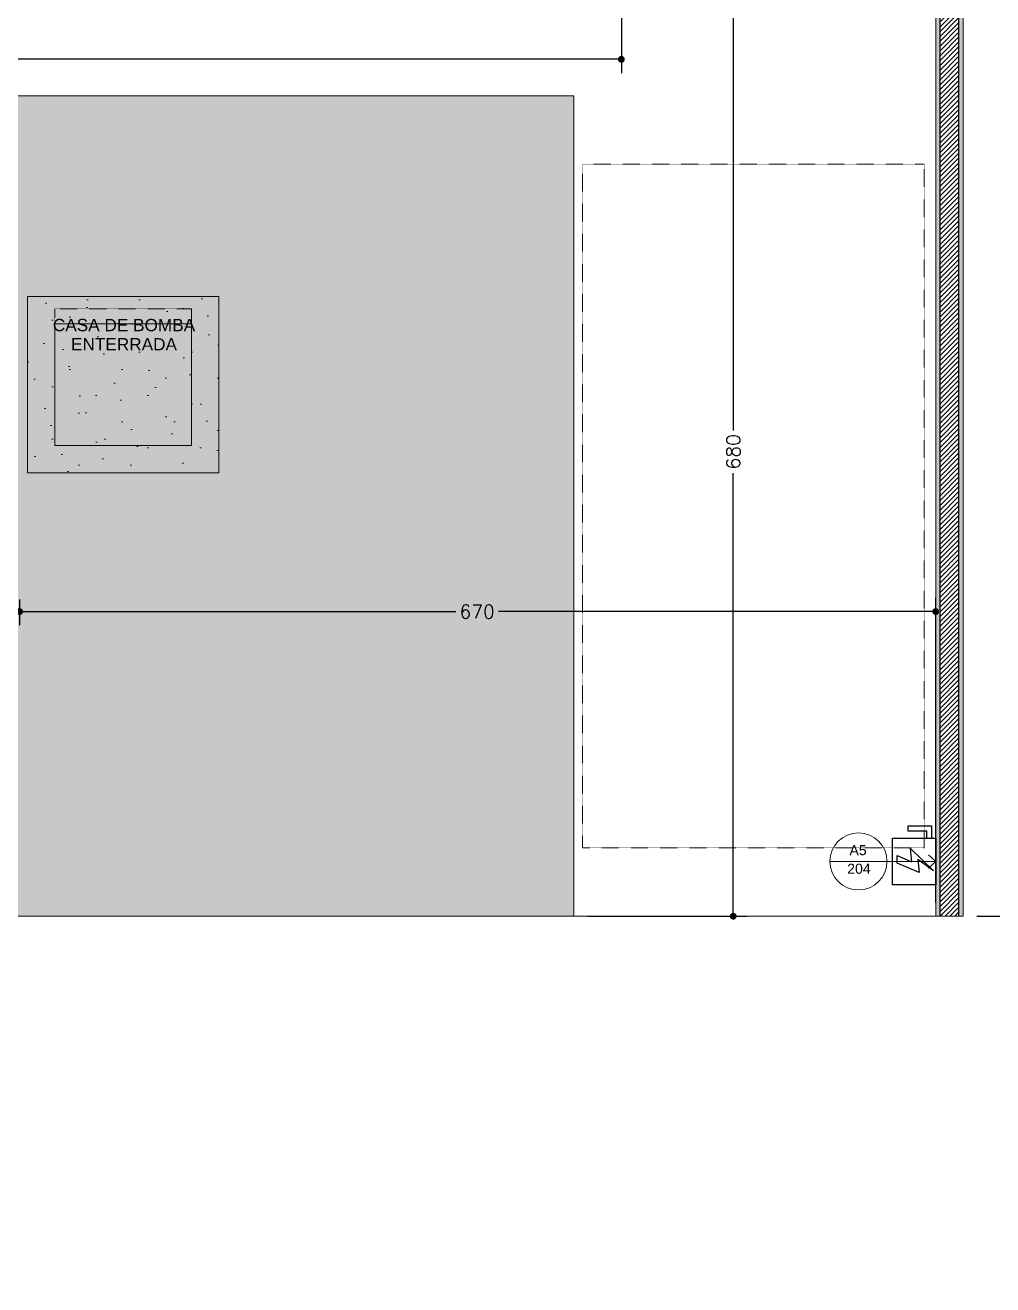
# Model space of a CAD drawing. Header units: metres. Extents: x -1783 to 21505, y -57 to 13660.
# Drawn here: x 13748 to 14456, y 9092 to 10013 of the extents above; entities that cross this region are included whole.
import ezdxf

# ---------------------------------------------------------------- set-up
doc = ezdxf.new("R2010")
doc.units = ezdxf.units.M
doc.header["$MEASUREMENT"] = 0
doc.set_wipeout_variables(frame=1)
doc.linetypes.add('Hidden Line (2)', pattern=[0.195611, 0.141111, -0.0545])
doc.linetypes.add('Wipeout_Contour', pattern=[1, 0, -1])
for name, color, linetype, lineweight in [('0_Caneta_No__1', 7, 'Continuous', 35), ('Bombeiro', 1, 'Continuous', 0), ('LAJES.EST_Caneta_No__241', 7, 'Continuous', 13), ('PAREDE CONSTRUIR_Caneta_No__241', 7, 'Continuous', 13), ('PAREDE CONSTRUIR_Caneta_No__3', 7, 'Continuous', 25), ('TERRENO.ARQ_Caneta_No__241', 7, 'Continuous', 13)]:
    doc.layers.add(name, color=color, linetype=linetype, lineweight=lineweight)
doc.layers.add('0_Caneta_No__97', color=7, linetype='Continuous', lineweight=5, true_color=0x6b6b6b)
doc.layers.add('LAJES.EST_Caneta_No__18', color=7, linetype='Continuous', lineweight=0, true_color=0xdfdfdf)
for name, color, linetype in [('colorida chamar atenção', 10, 'Continuous'), ('cotas', 7, 'Continuous'), ('COTAS EXECUTIVO.EXEC', 7, 'Continuous'), ('PAREDE CONSTRUIR', 7, 'Continuous'), ('TERRENO.ARQ', 7, 'Continuous')]:
    doc.layers.add(name, color=color, linetype=linetype)
doc.styles.add('ARIAL', font='arial.ttf', dxfattribs={"height": 0.15})
doc.styles.add('GENERATED_STYLE_1', font='arial.ttf')
doc.styles.add('R80', font='romans.shx', dxfattribs={"height": 10})
doc.dimstyles.new('1-50', dxfattribs={"dimtxt": 10, "dimasz": 5, "dimexe": 10, "dimexo": 10, "dimgap": 3, "dimtad": 1, "dimdec": 1, "dimrnd": 1, "dimdsep": 46, "dimtxsty": 'R80', "dimblk": 'DOT', "dimcen": 0, "dimclrd": 252, "dimclre": 252, "dimclrt": 252, "dimadec": 0, "dimazin": 0, "dimtfac": 1, "dimtdec": 1, "dimtix": 1, "dimtmove": 2, "dimatfit": 3, "dimldrblk": 'DOT', "dimfxl": 1, "dimtolj": 1, "dimarcsym": 0})

# ---------------------------------------------------------------- blocks, each defined once
blk = doc.blocks.new('_Dot')
at = {"color": 0, "linetype": 'ByBlock', "lineweight": -2}
blk.add_line((-0.5, 0), (-1, 0), dxfattribs=at)
at = {"color": 0, "linetype": 'ByBlock', "const_width": 0.5}
blk.add_lwpolyline([(-0.25, 0, 1), (0.25, 0, 1)], format="xyb", close=True, dxfattribs=at)
blk = doc.blocks.new('*D7131')
at = {"layer": 'COTAS EXECUTIVO.EXEC', "color": 252, "lineweight": -2, "transparency": 16777216}
for p, q in [((14443.84, 13261.11), (14502.66, 13261.11)), ((14492.66, 13256.11), (14492.66, 11331.32)), ((14492.66, 9366.11), (14492.66, 11290.08)), ((14443.84, 9361.11), (14502.66, 9361.11))]:
    blk.add_line(p, q, dxfattribs=at)
at = {"layer": 'COTAS EXECUTIVO.EXEC', "color": 252, "lineweight": -2, "transparency": 16777216, "xscale": 5, "yscale": 5, "zscale": 5}
for p, rotation in [((14492.66, 13261.11), 90), ((14492.66, 9361.11), 270)]:
    blk.add_blockref('_Dot', p, dxfattribs=dict(at, rotation=rotation))
at = {"layer": 'COTAS EXECUTIVO.EXEC', "color": 252, "transparency": 16777216, "insert": (14492.66, 11310.7), "char_height": 10, "attachment_point": 5, "rotation": 90, "style": 'R80'}
blk.add_mtext('\\A1;3900', dxfattribs=at)
blk = doc.blocks.new('*D7314')
at = {"layer": 'COTAS EXECUTIVO.EXEC', "color": 252, "lineweight": -2, "transparency": 16777216}
for p, q in [((14193.84, 10041.21), (14275.71, 10041.21)), ((14265.71, 10036.21), (14265.71, 9716.38)), ((14265.71, 9366.11), (14265.71, 9685.14)), ((14159.15, 9361.11), (14275.71, 9361.11))]:
    blk.add_line(p, q, dxfattribs=at)
at = {"layer": 'COTAS EXECUTIVO.EXEC', "color": 252, "lineweight": -2, "transparency": 16777216, "xscale": 5, "yscale": 5, "zscale": 5}
for p, rotation in [((14265.71, 10041.21), 90), ((14265.71, 9361.11), 270)]:
    blk.add_blockref('_Dot', p, dxfattribs=dict(at, rotation=rotation))
at = {"layer": 'COTAS EXECUTIVO.EXEC', "color": 252, "transparency": 16777216, "insert": (14265.71, 9700.76), "char_height": 10, "attachment_point": 5, "rotation": 90, "style": 'R80'}
blk.add_mtext('\\A1;680', dxfattribs=at)
blk = doc.blocks.new('*D7419')
at = {"layer": 'COTAS EXECUTIVO.EXEC', "color": 252, "lineweight": -2, "transparency": 16777216}
for p, q in [((13743.61, 9592.71), (13743.61, 9573.92)), ((14413.84, 9371.11), (14413.84, 9593.92)), ((13748.61, 9583.92), (14062.71, 9583.92)), ((14408.84, 9583.92), (14093.95, 9583.92))]:
    blk.add_line(p, q, dxfattribs=at)
at = {"layer": 'COTAS EXECUTIVO.EXEC', "color": 252, "lineweight": -2, "transparency": 16777216, "xscale": 5, "yscale": 5, "zscale": 5, "rotation": 180}
blk.add_blockref('_Dot', (13743.61, 9583.92), dxfattribs=at)
at = {"layer": 'COTAS EXECUTIVO.EXEC', "color": 252, "lineweight": -2, "transparency": 16777216, "xscale": 5, "yscale": 5, "zscale": 5}
blk.add_blockref('_Dot', (14413.84, 9583.92), dxfattribs=at)
at = {"layer": 'COTAS EXECUTIVO.EXEC', "color": 252, "transparency": 16777216, "insert": (14078.33, 9583.92), "char_height": 10, "attachment_point": 5, "style": 'R80'}
blk.add_mtext('\\A1;670', dxfattribs=at)
blk = doc.blocks.new('*D7477')
at = {"layer": 'COTAS EXECUTIVO.EXEC', "color": 252, "lineweight": -2, "transparency": 16777216}
for p, q in [((12933.84, 10031.21), (12933.84, 9977.8)), ((14183.84, 10031.21), (14183.84, 9977.8)), ((12938.84, 9987.8), (13538.53, 9987.8)), ((14178.84, 9987.8), (13578.34, 9987.8))]:
    blk.add_line(p, q, dxfattribs=at)
at = {"layer": 'COTAS EXECUTIVO.EXEC', "color": 252, "lineweight": -2, "transparency": 16777216, "xscale": 5, "yscale": 5, "zscale": 5, "rotation": 180}
blk.add_blockref('_Dot', (12933.84, 9987.8), dxfattribs=at)
at = {"layer": 'COTAS EXECUTIVO.EXEC', "color": 252, "lineweight": -2, "transparency": 16777216, "xscale": 5, "yscale": 5, "zscale": 5}
blk.add_blockref('_Dot', (14183.84, 9987.8), dxfattribs=at)
at = {"layer": 'COTAS EXECUTIVO.EXEC', "color": 252, "transparency": 16777216, "insert": (13558.43, 9987.8), "char_height": 10, "attachment_point": 5, "style": 'R80'}
blk.add_mtext('\\A1;1250', dxfattribs=at)

msp = doc.modelspace()

# ---------------------------------------------------------------- hatches: boundary and pattern name
at = {"layer": 'PAREDE CONSTRUIR', "linetype": 'Continuous', "lineweight": 0, "true_color": 0xffffff}
for points in [[(14430.841, 13258.112), (14430.841, 9361.112), (14433.841, 9361.112), (14433.841, 13258.112)], [(14413.841, 10391.212), (14413.841, 9361.112), (14416.841, 9361.112), (14416.841, 10391.212)]]:
    msp.add_hatch(color=7, dxfattribs=at).paths.add_polyline_path(points)
at = {"layer": 'PAREDE CONSTRUIR', "linetype": 'Continuous', "lineweight": 0, "true_color": 0x000000}
h = msp.add_hatch(dxfattribs=at)
h.set_pattern_fill('COMMON_BRICK_0006', color=18, scale=100, style=0, pattern_type=2)
h.set_pattern_definition([(45, (18585.2446, 16071.2687), (-1.76776695, 1.76776695), [])])
h.paths.add_polyline_path([(14416.841, 10394.212), (14416.841, 9361.112), (14430.841, 9361.112), (14430.841, 10394.212)])

# ---------------------------------------------------------------- linework, layer by layer
at = {"layer": '0_Caneta_No__97', "color": 251, "linetype": 'Hidden Line (2)', "lineweight": 5, "true_color": 0x6b6b6b}
msp.add_lwpolyline([(14155.382, 9911.209), (14405.382, 9911.209), (14405.382, 9411.209), (14155.382, 9411.209)], close=True, dxfattribs=at)
at = {"layer": 'Bombeiro'}
for p, q in [((14413.841, 9401.212), (14408.613, 9406.071)), ((14336.441, 9401.212), (14378.163, 9401.212)), ((14413.841, 9401.212), (14378.163, 9401.212)), ((14413.841, 9401.212), (14408.613, 9396.352))]:
    msp.add_line(p, q, dxfattribs=at)
msp.add_circle((14357.302, 9401.212), 20.861, dxfattribs=at)
at = {"layer": 'colorida chamar atenção'}
for points in [[(14407.375, 9418.292), (14407.375, 9423.304), (14393.629, 9423.304), (14393.629, 9427.14), (14410.755, 9427.14), (14410.755, 9418.292)], [(14385.665, 9400), (14385.665, 9405.51), (14396.276, 9400.906), (14395.322, 9410.624), (14412.221, 9394.398), (14400.695, 9402.554), (14401.822, 9393.01), (14385.665, 9400)]]:
    msp.add_lwpolyline(points, dxfattribs=at)
msp.add_lwpolyline([(14382.143, 9384.131), (14382.143, 9418.292), (14413.841, 9418.292), (14413.841, 9384.131)], close=True, dxfattribs=at)
at = {"layer": 'PAREDE CONSTRUIR_Caneta_No__241', "color": 7, "linetype": 'Continuous', "lineweight": 13, "flags": 128}
for points in [[(14433.841, 9361.112), (14433.841, 13261.112)], [(14413.841, 10391.212), (14413.841, 9361.112)], [(14416.841, 9361.112), (14413.841, 9361.112)], [(14430.841, 9361.112), (14416.841, 9361.112)], [(14433.841, 9361.112), (14430.841, 9361.112)]]:
    msp.add_lwpolyline(points, dxfattribs=at)
at = {"layer": 'PAREDE CONSTRUIR_Caneta_No__3', "color": 7, "linetype": 'Continuous', "lineweight": 25}
for p, q in [((14416.841, 10394.212), (14416.841, 9361.112)), ((14430.841, 9361.112), (14430.841, 10394.212))]:
    msp.add_line(p, q, dxfattribs=at)

# ---------------------------------------------------------------- texts
at = {"layer": 'Bombeiro', "style": 'ARIAL'}
for s, p in [('  A5', (14345.017, 9405.744)), ('    204', (14337.661, 9392.169))]:
    msp.add_text(s, height=7.3522, dxfattribs=at).set_placement(p)

# ---------------------------------------------------------------- dimensions: what is measured, and where the dimension line sits
at = {"layer": 'COTAS EXECUTIVO.EXEC'}
for base, p1, p2, picture, middle in [((14492.657, 13261.112), (14433.841, 9361.112), (14433.841, 13261.112), '*D7131', (14492.657, 11310.703)), ((14265.712, 10041.212), (14149.153, 9361.112), (14183.841, 10041.212), '*D7314', (14265.712, 9700.762))]:
    dim = msp.add_linear_dim(base=base, p1=p1, p2=p2, angle=90, dimstyle='1-50', dxfattribs=at)
    dim.commit()
    dim.dimension.update_dxf_attribs({"geometry": picture, "text_midpoint": middle, "dimtype": 160})
for base, p1, p2, picture, middle in [((14183.841, 9987.797), (12933.841, 10041.212), (14183.841, 10041.212), '*D7477', (13558.433, 9987.797)), ((14413.841, 9583.923), (13743.611, 9602.714), (14413.841, 9361.112), '*D7419', (14078.326, 9583.923))]:
    dim = msp.add_linear_dim(base=base, p1=p1, p2=p2, dimstyle='1-50', dxfattribs=at)
    dim.commit()
    dim.dimension.update_dxf_attribs({"geometry": picture, "text_midpoint": middle, "dimtype": 160})

# ---------------------------------------------------------------- wipeouts: each hides what was drawn before it
at = {"color": 254, "linetype": 'Wipeout_Contour', "lineweight": 0, "ltscale": 237.138685}
msp.add_wipeout([(13749.261, 9814.354), (13752.261, 9811.354), (13752.261, 9814.354)], dxfattribs=at).dxf.layer = 'PAREDE CONSTRUIR'
at = {"color": 254, "linetype": 'Wipeout_Contour', "lineweight": 0, "ltscale": 234.059828}
msp.add_wipeout([(13886.261, 9814.354), (13886.261, 9811.354), (13889.261, 9814.354)], dxfattribs=at).dxf.layer = 'PAREDE CONSTRUIR'
at = {"color": 254, "linetype": 'Wipeout_Contour', "lineweight": 0, "ltscale": 237.229489}
msp.add_wipeout([(13766.261, 9797.354), (13769.261, 9794.354), (13769.261, 9797.354)], dxfattribs=at).dxf.layer = 'PAREDE CONSTRUIR'
at = {"color": 254, "linetype": 'Wipeout_Contour', "lineweight": 0, "ltscale": 234.773836}
msp.add_wipeout([(13869.261, 9797.354), (13869.261, 9794.354), (13872.261, 9797.354)], dxfattribs=at).dxf.layer = 'PAREDE CONSTRUIR'
at = {"color": 254, "linetype": 'Wipeout_Contour', "lineweight": 0, "ltscale": 238.839318}
msp.add_wipeout([(13769.261, 9705.278), (13766.261, 9705.278), (13766.261, 9702.278)], dxfattribs=at).dxf.layer = 'PAREDE CONSTRUIR'
at = {"color": 254, "linetype": 'Wipeout_Contour', "lineweight": 0, "ltscale": 237.813387}
msp.add_wipeout([(13869.261, 9705.278), (13869.261, 9702.278), (13872.261, 9702.278)], dxfattribs=at).dxf.layer = 'PAREDE CONSTRUIR'
at = {"color": 254, "linetype": 'Wipeout_Contour', "lineweight": 0, "ltscale": 239.553711}
msp.add_wipeout([(13752.261, 9688.278), (13749.261, 9688.278), (13749.261, 9685.278)], dxfattribs=at).dxf.layer = 'PAREDE CONSTRUIR'
at = {"color": 254, "linetype": 'Wipeout_Contour', "lineweight": 0, "ltscale": 237.922953}
msp.add_wipeout([(13886.261, 9688.278), (13886.261, 9685.278), (13889.261, 9685.278)], dxfattribs=at).dxf.layer = 'PAREDE CONSTRUIR'

# ---------------------------------------------------------------- next in the draw order: wipeouts: each hides what was drawn before it
at = {"color": 254, "linetype": 'Wipeout_Contour', "lineweight": 0, "ltscale": 237.106215}
msp.add_wipeout([(13752.261, 9811.354), (13766.261, 9797.354), (13766.261, 9811.354)], dxfattribs=at).dxf.layer = 'PAREDE CONSTRUIR'
at = {"color": 254, "linetype": 'Wipeout_Contour', "lineweight": 0, "ltscale": 234.405355}
msp.add_wipeout([(13872.261, 9811.354), (13872.261, 9797.354), (13886.261, 9811.354)], dxfattribs=at).dxf.layer = 'PAREDE CONSTRUIR'
at = {"color": 254, "linetype": 'Wipeout_Contour', "lineweight": 0, "ltscale": 239.185338}
msp.add_wipeout([(13766.261, 9702.278), (13752.261, 9702.278), (13752.261, 9688.278)], dxfattribs=at).dxf.layer = 'PAREDE CONSTRUIR'
at = {"color": 254, "linetype": 'Wipeout_Contour', "lineweight": 0, "ltscale": 237.944374}
msp.add_wipeout([(13872.261, 9702.278), (13872.261, 9688.278), (13886.261, 9688.278)], dxfattribs=at).dxf.layer = 'PAREDE CONSTRUIR'

# ---------------------------------------------------------------- next in the draw order: wipeouts: each hides what was drawn before it
at = {"color": 254, "linetype": 'Wipeout_Contour', "lineweight": 0, "ltscale": 235.465887}
msp.add_wipeout([(13886.261, 9811.354), (13889.261, 9811.354), (13889.261, 9814.354)], dxfattribs=at).dxf.layer = 'PAREDE CONSTRUIR'
at = {"color": 254, "linetype": 'Wipeout_Contour', "lineweight": 0, "ltscale": 236.179963}
msp.add_wipeout([(13869.261, 9794.354), (13872.261, 9794.354), (13872.261, 9797.354)], dxfattribs=at).dxf.layer = 'PAREDE CONSTRUIR'

# ---------------------------------------------------------------- next in the draw order: wipeouts: each hides what was drawn before it
at = {"color": 254, "linetype": 'Wipeout_Contour', "lineweight": 0, "ltscale": 315.031303}
msp.add_wipeout([(13889.261, 9811.354), (13886.261, 9811.354), (13886.261, 9688.278), (13889.261, 9688.278)], dxfattribs=at).dxf.layer = 'PAREDE CONSTRUIR'
at = {"color": 254, "linetype": 'Wipeout_Contour', "lineweight": 0, "ltscale": 315.437799}
msp.add_wipeout([(13872.261, 9705.278), (13872.261, 9794.354), (13869.261, 9794.354), (13869.261, 9705.278)], dxfattribs=at).dxf.layer = 'PAREDE CONSTRUIR'

# ---------------------------------------------------------------- next in the draw order: wipeouts: each hides what was drawn before it
at = {"color": 254, "linetype": 'Wipeout_Contour', "lineweight": 0, "ltscale": 235.83336}
msp.add_wipeout([(13872.261, 9797.354), (13886.261, 9797.354), (13886.261, 9811.354)], dxfattribs=at).dxf.layer = 'PAREDE CONSTRUIR'
at = {"color": 254, "linetype": 'Wipeout_Contour', "lineweight": 0, "ltscale": 237.562793}
msp.add_wipeout([(13872.261, 9705.278), (13869.261, 9705.278), (13872.261, 9702.278)], dxfattribs=at).dxf.layer = 'PAREDE CONSTRUIR'
at = {"color": 254, "linetype": 'Wipeout_Contour', "lineweight": 0, "ltscale": 237.668183}
msp.add_wipeout([(13889.261, 9688.278), (13886.261, 9688.278), (13889.261, 9685.278)], dxfattribs=at).dxf.layer = 'PAREDE CONSTRUIR'

# ---------------------------------------------------------------- next in the draw order: linework, layer by layer
at = {"layer": 'PAREDE CONSTRUIR_Caneta_No__241', "color": 7, "linetype": 'Continuous', "lineweight": 13, "flags": 128}
msp.add_lwpolyline([(13889.261, 9814.354), (13886.261, 9814.354)], dxfattribs=at)

# ---------------------------------------------------------------- next in the draw order: wipeouts: each hides what was drawn before it
at = {"color": 254, "linetype": 'Wipeout_Contour', "lineweight": 0, "ltscale": 315.233945}
msp.add_wipeout([(13886.261, 9797.354), (13872.261, 9797.354), (13872.261, 9702.278), (13886.261, 9702.278)], dxfattribs=at).dxf.layer = 'PAREDE CONSTRUIR'

# ---------------------------------------------------------------- next in the draw order: wipeouts: each hides what was drawn before it
at = {"color": 254, "linetype": 'Wipeout_Contour', "lineweight": 0, "ltscale": 237.53786}
msp.add_wipeout([(13886.261, 9702.278), (13872.261, 9702.278), (13886.261, 9688.278)], dxfattribs=at).dxf.layer = 'PAREDE CONSTRUIR'

# ---------------------------------------------------------------- next in the draw order: linework, layer by layer
at = {"layer": 'PAREDE CONSTRUIR_Caneta_No__241', "color": 7, "linetype": 'Continuous', "lineweight": 13, "flags": 128}
for points in [[(13889.261, 9685.278), (13889.261, 9814.354)], [(13869.261, 9794.354), (13869.261, 9705.278)], [(13889.261, 9685.278), (13886.261, 9685.278)]]:
    msp.add_lwpolyline(points, dxfattribs=at)

# ---------------------------------------------------------------- next in the draw order: wipeouts: each hides what was drawn before it
at = {"color": 254, "linetype": 'Wipeout_Contour', "lineweight": 0, "ltscale": 318.147568}
msp.add_wipeout([(13769.261, 9702.278), (13869.261, 9702.278), (13869.261, 9705.278), (13769.261, 9705.278)], dxfattribs=at).dxf.layer = 'PAREDE CONSTRUIR'
at = {"color": 254, "linetype": 'Wipeout_Contour', "lineweight": 0, "ltscale": 318.69339}
msp.add_wipeout([(13886.261, 9688.278), (13752.261, 9688.278), (13752.261, 9685.278), (13886.261, 9685.278)], dxfattribs=at).dxf.layer = 'PAREDE CONSTRUIR'

# ---------------------------------------------------------------- next in the draw order: wipeouts: each hides what was drawn before it
at = {"color": 254, "linetype": 'Wipeout_Contour', "lineweight": 0, "ltscale": 240.245968}
msp.add_wipeout([(13769.261, 9705.278), (13766.261, 9702.278), (13769.261, 9702.278)], dxfattribs=at).dxf.layer = 'PAREDE CONSTRUIR'
at = {"color": 254, "linetype": 'Wipeout_Contour', "lineweight": 0, "ltscale": 240.960424}
msp.add_wipeout([(13752.261, 9688.278), (13749.261, 9685.278), (13752.261, 9685.278)], dxfattribs=at).dxf.layer = 'PAREDE CONSTRUIR'

# ---------------------------------------------------------------- next in the draw order: wipeouts: each hides what was drawn before it
at = {"color": 254, "linetype": 'Wipeout_Contour', "lineweight": 0, "ltscale": 318.41935}
msp.add_wipeout([(13872.261, 9702.278), (13766.261, 9702.278), (13766.261, 9688.278), (13872.261, 9688.278)], dxfattribs=at).dxf.layer = 'PAREDE CONSTRUIR'

# ---------------------------------------------------------------- next in the draw order: wipeouts: each hides what was drawn before it
at = {"color": 254, "linetype": 'Wipeout_Contour', "lineweight": 0, "ltscale": 240.613345}
msp.add_wipeout([(13766.261, 9702.278), (13752.261, 9688.278), (13766.261, 9688.278)], dxfattribs=at).dxf.layer = 'PAREDE CONSTRUIR'

# ---------------------------------------------------------------- next in the draw order: linework, layer by layer
at = {"layer": 'PAREDE CONSTRUIR_Caneta_No__241', "color": 7, "linetype": 'Continuous', "lineweight": 13, "flags": 128}
for points in [[(13869.261, 9705.278), (13769.261, 9705.278)], [(13749.261, 9685.278), (13749.261, 9688.278)], [(13749.261, 9685.278), (13886.261, 9685.278)]]:
    msp.add_lwpolyline(points, dxfattribs=at)

# ---------------------------------------------------------------- next in the draw order: wipeouts: each hides what was drawn before it
at = {"color": 254, "linetype": 'Wipeout_Contour', "lineweight": 0, "ltscale": 318.330287}
msp.add_wipeout([(13749.261, 9688.278), (13752.261, 9688.278), (13752.261, 9811.354), (13749.261, 9811.354)], dxfattribs=at).dxf.layer = 'PAREDE CONSTRUIR'
at = {"color": 254, "linetype": 'Wipeout_Contour', "lineweight": 0, "ltscale": 317.918046}
msp.add_wipeout([(13766.261, 9794.354), (13766.261, 9705.278), (13769.261, 9705.278), (13769.261, 9794.354)], dxfattribs=at).dxf.layer = 'PAREDE CONSTRUIR'

# ---------------------------------------------------------------- next in the draw order: wipeouts: each hides what was drawn before it
at = {"color": 254, "linetype": 'Wipeout_Contour', "lineweight": 0, "ltscale": 237.360817}
msp.add_wipeout([(13749.261, 9811.354), (13752.261, 9811.354), (13749.261, 9814.354)], dxfattribs=at).dxf.layer = 'PAREDE CONSTRUIR'
at = {"color": 254, "linetype": 'Wipeout_Contour', "lineweight": 0, "ltscale": 237.455832}
msp.add_wipeout([(13766.261, 9794.354), (13769.261, 9794.354), (13766.261, 9797.354)], dxfattribs=at).dxf.layer = 'PAREDE CONSTRUIR'

# ---------------------------------------------------------------- next in the draw order: wipeouts: each hides what was drawn before it
at = {"color": 254, "linetype": 'Wipeout_Contour', "lineweight": 0, "ltscale": 318.123545}
msp.add_wipeout([(13752.261, 9702.278), (13766.261, 9702.278), (13766.261, 9797.354), (13752.261, 9797.354)], dxfattribs=at).dxf.layer = 'PAREDE CONSTRUIR'

# ---------------------------------------------------------------- next in the draw order: wipeouts: each hides what was drawn before it
at = {"color": 254, "linetype": 'Wipeout_Contour', "lineweight": 0, "ltscale": 237.484725}
msp.add_wipeout([(13752.261, 9797.354), (13766.261, 9797.354), (13752.261, 9811.354)], dxfattribs=at).dxf.layer = 'PAREDE CONSTRUIR'

# ---------------------------------------------------------------- next in the draw order: linework, layer by layer
at = {"layer": 'PAREDE CONSTRUIR_Caneta_No__241', "color": 7, "linetype": 'Continuous', "lineweight": 13, "flags": 128}
for points in [[(13749.261, 9814.354), (13752.261, 9814.354)], [(13749.261, 9814.354), (13749.261, 9688.278)], [(13769.261, 9705.278), (13769.261, 9794.354)]]:
    msp.add_lwpolyline(points, dxfattribs=at)

# ---------------------------------------------------------------- next in the draw order: wipeouts: each hides what was drawn before it
at = {"color": 254, "linetype": 'Wipeout_Contour', "lineweight": 0, "ltscale": 314.666557}
msp.add_wipeout([(13752.261, 9814.354), (13752.261, 9811.354), (13886.261, 9811.354), (13886.261, 9814.354)], dxfattribs=at).dxf.layer = 'PAREDE CONSTRUIR'
at = {"color": 254, "linetype": 'Wipeout_Contour', "lineweight": 0, "ltscale": 315.206704}
msp.add_wipeout([(13869.261, 9797.354), (13769.261, 9797.354), (13769.261, 9794.354), (13869.261, 9794.354)], dxfattribs=at).dxf.layer = 'PAREDE CONSTRUIR'

# ---------------------------------------------------------------- next in the draw order: wipeouts: each hides what was drawn before it
at = {"color": 254, "linetype": 'Wipeout_Contour', "lineweight": 0, "ltscale": 314.935505}
msp.add_wipeout([(13766.261, 9811.354), (13766.261, 9797.354), (13872.261, 9797.354), (13872.261, 9811.354)], dxfattribs=at).dxf.layer = 'PAREDE CONSTRUIR'

# ---------------------------------------------------------------- next in the draw order: hatches: boundary and pattern name
at = {"layer": 'cotas'}
h = msp.add_hatch(color=7, dxfattribs=at)
h.dxf.hatch_style = 1
h.paths.add_polyline_path([(21504.961, 13659.963), (10304.961, 13659.963), (10304.961, 5739.963), (21504.961, 5739.963)])
h.paths.add_polyline_path([(10571.627, 13593.296), (21371.627, 13593.296), (21371.627, 5806.63), (10571.627, 5806.63)], flags=16)
at = {"layer": 'LAJES.EST_Caneta_No__18', "linetype": 'Continuous', "lineweight": 0, "true_color": 0xdfdfdf}
h = msp.add_hatch(dxfattribs=at)
h.set_pattern_fill('PISO_EXTERNO__0006', color=254, scale=100, style=0, pattern_type=2)
h.set_pattern_definition([(45, (18585.245, 16131.27), (-19.09188, 19.09188), [0, -18, 0, -27]), (110, (18645.245, 16131.27), (25.3717, 9.23454), [0, -13.2, 0, -22.8])])
h.paths.add_polyline_path([(13749.261, 9685.278), (13889.261, 9685.278), (13889.261, 9814.354), (13749.261, 9814.354)])
at = {"layer": 'TERRENO.ARQ', "linetype": 'Continuous', "lineweight": 0, "true_color": 0xc5d9be}
msp.add_hatch(color=9, dxfattribs=at).paths.add_polyline_path([(13693.611, 9361.112), (14149.153, 9361.112), (14149.153, 9961.212), (13693.611, 9961.212)])

# ---------------------------------------------------------------- next in the draw order: linework, layer by layer
at = {"layer": '0_Caneta_No__97', "color": 251, "linetype": 'Hidden Line (2)', "lineweight": 5, "true_color": 0x6b6b6b}
msp.add_lwpolyline([(13769.261, 9705.278), (13869.261, 9705.278), (13869.261, 9805.278), (13769.261, 9805.278)], close=True, dxfattribs=at)
at = {"layer": 'LAJES.EST_Caneta_No__241', "color": 7, "linetype": 'Continuous', "lineweight": 13, "flags": 128}
msp.add_lwpolyline([(13693.611, 9961.212), (14149.153, 9961.212), (14149.153, 9361.112), (14183.841, 9361.112), (14433.841, 9361.112), (14433.841, 13261.112), (14413.841, 13261.112), (14413.841, 10041.212), (14283.845, 10041.212), (14283.845, 13071.112), (11933.841, 13071.112), (11933.841, 13261.112), (10933.847, 13261.112), (10933.847, 9561.112)], dxfattribs=at)
msp.add_lwpolyline([(13693.611, 9961.212), (14149.153, 9961.212), (14149.153, 9361.112), (14183.841, 9361.112), (14433.841, 9361.112), (14433.841, 13261.112), (14413.841, 13261.112), (14413.841, 10041.212), (14283.845, 10041.212), (14283.845, 13071.112), (11933.841, 13071.112), (11933.841, 13261.112), (10933.847, 13261.112), (10933.847, 9561.112)], dxfattribs=at)
msp.add_lwpolyline([(13693.611, 9961.212), (14149.153, 9961.212), (14149.153, 9361.112), (14183.841, 9361.112), (14433.841, 9361.112), (14433.841, 13261.112), (14413.841, 13261.112), (14413.841, 10041.212), (14283.845, 10041.212), (14283.845, 13071.112), (11933.841, 13071.112), (11933.841, 13261.112), (10933.847, 13261.112), (10933.847, 9561.112)], dxfattribs=at)
msp.add_lwpolyline([(13693.611, 9961.212), (14149.153, 9961.212), (14149.153, 9361.112), (14183.841, 9361.112), (14433.841, 9361.112), (14433.841, 13261.112), (14413.841, 13261.112), (14413.841, 10041.212), (14283.845, 10041.212), (14283.845, 13071.112), (11933.841, 13071.112), (11933.841, 13261.112), (10933.847, 13261.112), (10933.847, 9561.112)], dxfattribs=at)
msp.add_lwpolyline([(13693.611, 9961.212), (14149.153, 9961.212), (14149.153, 9361.112), (14183.841, 9361.112), (14433.841, 9361.112), (14433.841, 13261.112), (14413.841, 13261.112), (14413.841, 10041.212), (14283.845, 10041.212), (14283.845, 13071.112), (11933.841, 13071.112), (11933.841, 13261.112), (10933.847, 13261.112), (10933.847, 9561.112)], dxfattribs=at)
msp.add_lwpolyline([(13749.261, 9685.278), (13889.261, 9685.278), (13889.261, 9814.354), (13749.261, 9814.354)], close=True, dxfattribs=at)
at = {"layer": 'PAREDE CONSTRUIR_Caneta_No__241', "color": 7, "linetype": 'Continuous', "lineweight": 13, "flags": 128}
for points in [[(13886.261, 9814.354), (13752.261, 9814.354)], [(13769.261, 9794.354), (13869.261, 9794.354)]]:
    msp.add_lwpolyline(points, dxfattribs=at)
at = {"layer": 'TERRENO.ARQ_Caneta_No__241', "color": 7, "linetype": 'Continuous', "lineweight": 13, "flags": 128}
msp.add_lwpolyline([(13693.611, 9361.112), (14149.153, 9361.112), (14149.153, 9961.212), (13693.611, 9961.212)], close=True, dxfattribs=at)

# ---------------------------------------------------------------- next in the draw order: texts
at = {"layer": '0_Caneta_No__1', "color": 7, "linetype": 'Continuous', "lineweight": 35, "insert": (13819.981, 9797.962), "char_height": 9, "width": 134.65442, "attachment_point": 2, "line_spacing_factor": 0.936651, "style": 'GENERATED_STYLE_1'}
msp.add_mtext('\\A1;CASA DE BOMBA ENTERRADA ', dxfattribs=at)

doc.saveas('drawing.dxf')
